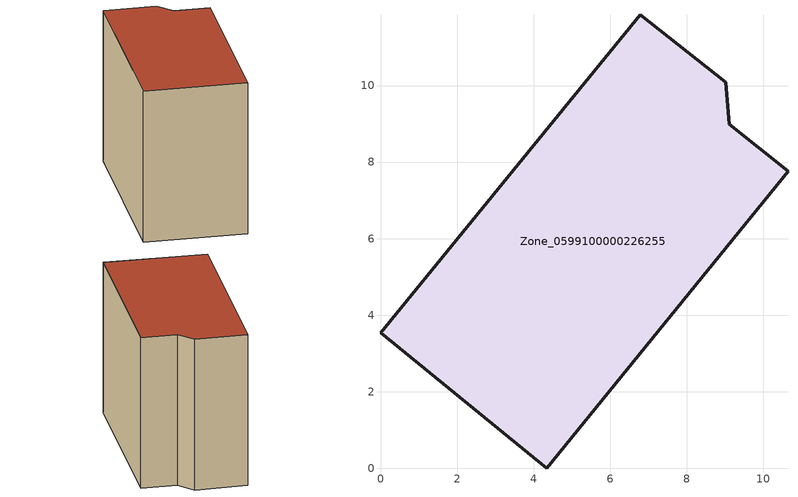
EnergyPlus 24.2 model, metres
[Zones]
Zone_0599100000226255
 floor ground (C_G): 0,3.54 6.79,11.85 9.02,10.09 9.12,8.99 10.65,7.76 4.34,0 z0
 wall outside (C_F): 4.34,0 10.65,7.76 9.12,8.99 9.02,10.09 6.79,11.85 0,3.54 4.34,0 z0:8.63
 roof outside (C_R): 6.79,11.85 0,3.54 4.34,0 10.65,7.76 9.12,8.99 9.02,10.09 z8.63
[BUILDING]
Pand.0599100000226255: North Axis=0; Terrain=City; Loads Convergence Tolerance Value=0.04; Temperature Convergence Tolerance Value=0.4; Solar Distribution=FullExterior; Maximum Number of Warmup Days=25; Minimum Number of Warmup Days=1
[Site:Location]
Rotterdam.The.Hague.AP_ZH_NLD Design_Conditions: Latitude=51.96; Longitude=4.45; Time Zone=1; Elevation=-4.5
[SITE:GROUNDTEMPERATURE:BUILDINGSURFACE]
18, 18, 18, 18, 18, 18, 18, 18, 18, 18, 18, 18
[MATERIAL] Thermal Absorptance=0.9; Solar Absorptance=0.7; Visible Absorptance=0.7
Name | Roughness | Thickness | Conductivity | Density | Specific Heat
G.TC.1946 | MediumSmooth | 0.15 | 1 | 540 | 1210
F.TC.1946 | Rough | 0.3 | 0.857143 | 1920 | 840
R.TC.1946 | MediumRough | 0.2 | 0.909091 | 1500 | 1000
[CONSTRUCTION]
C_G: G.TC.1946
C_F: F.TC.1946
C_R: R.TC.1946
[ZONE]
Zone_0599100000226255: Type=1; Multiplier=1; Ceiling Height=Autocalculate; Volume=Autocalculate; Floor Area=autocalculate; Part of Total Floor Area=Yes
[ZONEINFILTRATION:DESIGNFLOWRATE]
Infil_Zone_0599100000226255: Zone or ZoneList or Space or SpaceList=Zone_0599100000226255; Schedule=AlwaysOn; Design Flow Rate Calculation Method=Flow/Area; Flow Rate per Floor Area=0.003; Constant Term Coefficient=1; Temperature Term Coefficient=0; Velocity Term Coefficient=0; Velocity Squared Term Coefficient=0
[HVACTEMPLATE:ZONE:IDEALLOADSAIRSYSTEM]
Zone_0599100000226255: Maximum Heating Supply Air Temperature=50; Minimum Cooling Supply Air Temperature=13; Maximum Heating Supply Air Humidity Ratio=0.0156; Minimum Cooling Supply Air Humidity Ratio=0.0077; Heating Limit=NoLimit; Cooling Limit=NoLimit; Dehumidification Control Type=ConstantSensibleHeatRatio; Cooling Sensible Heat Ratio=0.7; Dehumidification Setpoint=60; Humidification Control Type=None; Humidification Setpoint=30; Outdoor Air Method=None; Outdoor Air Flow Rate per Person=0.00944; Outdoor Air Flow Rate per Zone Floor Area=0; Outdoor Air Flow Rate per Zone=0; Demand Controlled Ventilation Type=None; Outdoor Air Economizer Type=NoEconomizer; Heat Recovery Type=None; Sensible Heat Recovery Effectiveness=0.7; Latent Heat Recovery Effectiveness=0.65
[ZONECONTROL:THERMOSTAT]
ThermostatControl_Zone_0599100000226255: Zone or ZoneList=Zone_0599100000226255; Control Type Schedule=DualSetpointControlType; Control 1=Thermostat_Zone_0599100000226255; Temperature Difference Between Cutout And Setpoint=0
[THERMOSTATSETPOINT:DUALSETPOINT]
Thermostat_Zone_0599100000226255: Heating Setpoint Temperature Schedule=HeatingSetpoint_Zone_0599100000226255; Cooling Setpoint Temperature Schedule=CoolingSetpoint_Zone_0599100000226255
[SCHEDULE:COMPACT]
HeatingSetpoint_Zone_0599100000226255: Through: 12/31, For: AllDays, Until: 24:00, 21
CoolingSetpoint_Zone_0599100000226255: Through: 12/31, For: AllDays, Until: 24:00, 24
DualSetpointControlType: Through: 12/31, For: AllDays, Until: 24:00, 4
AlwaysOn: Through: 12/31, For: AllDays, Until: 24:00, 1
